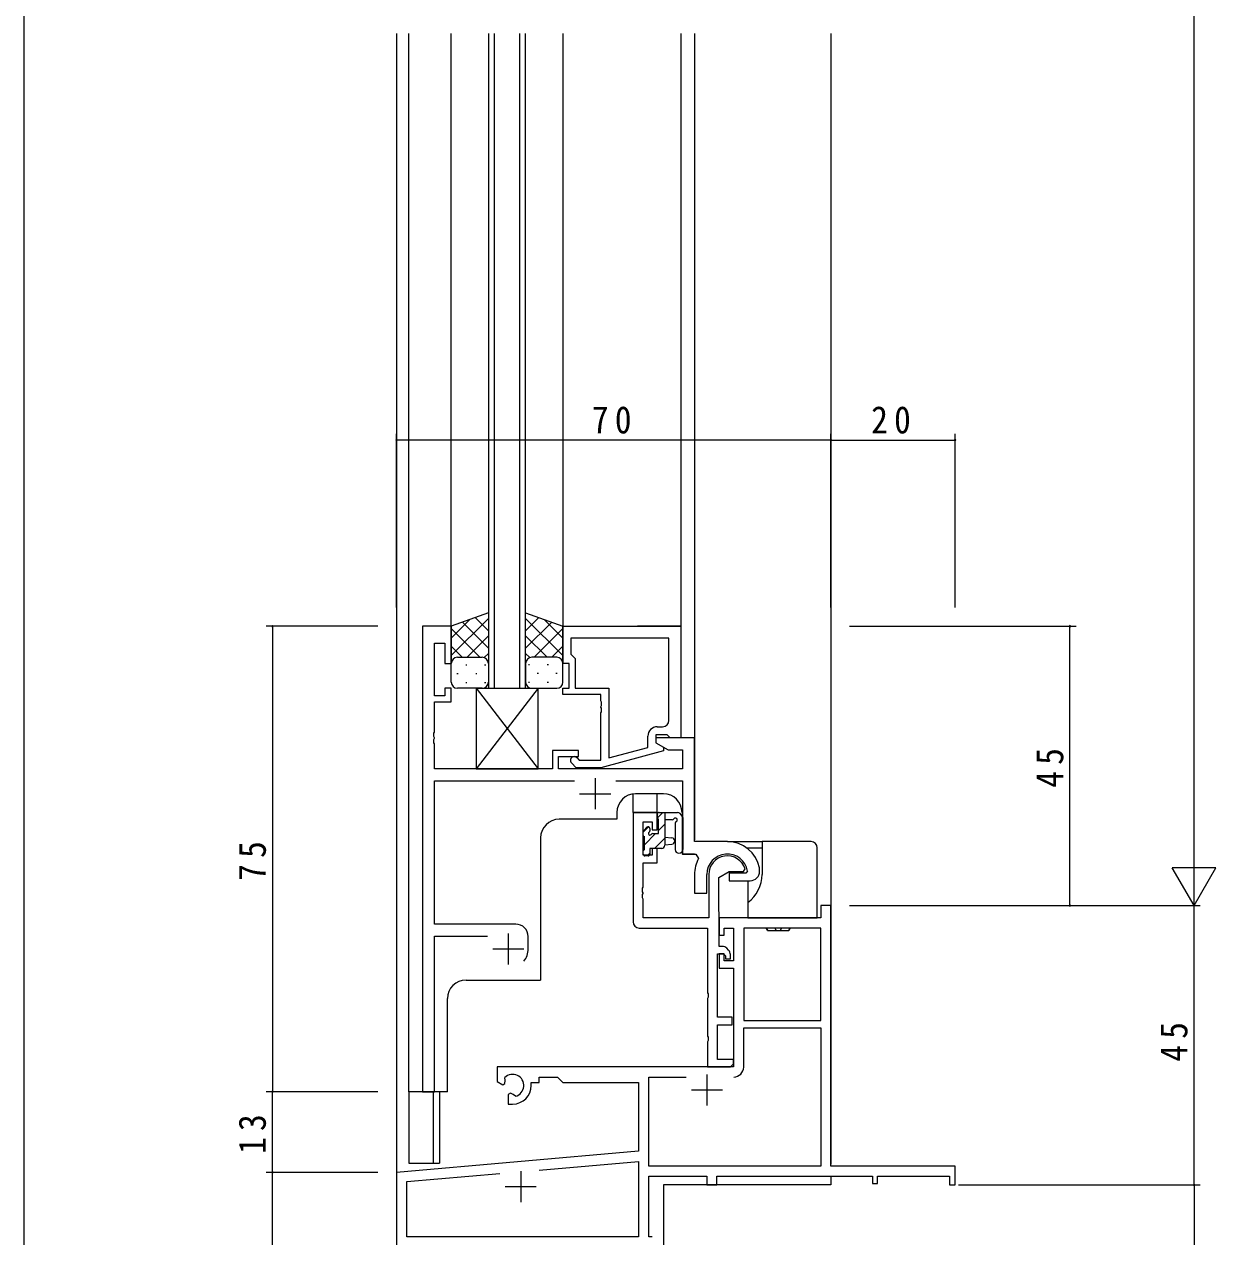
# Model space of a CAD drawing. Units: millimetres on the paper. Extents: x -397 to 397, y -282 to 282.
# Drawn here: x -393.9 to -201.9, y -184.1 to 11.3 of the extents above; entities that cross this region are included whole.
import ezdxf

# ---------------------------------------------------------------- set-up
doc = ezdxf.new("R2010")
doc.units = ezdxf.units.MM
for name, color, linetype, lineweight in [('0-1_YKK_ZWAK', 7, 'Continuous', 18), ('0-3_YKK_11', 7, 'Continuous', 18), ('0-4_YKK_12', 2, 'Continuous', 18), ('0-5_YKK_13', 4, 'Continuous', 18), ('0-6_YKK_D', 6, 'Continuous', 18)]:
    doc.layers.add(name, color=color, linetype=linetype, lineweight=lineweight)
doc.styles.add('ＭＳ ゴシック', font='')
doc.styles.get('ＭＳ ゴシック').set_extended_font_data('MS Gothic')

msp = doc.modelspace()

# ---------------------------------------------------------------- linework, layer by layer
at = {"layer": '0-1_YKK_ZWAK'}
msp.add_line((-393.908, -245.688), (-393.908, 279.312), dxfattribs=at)
at = {"layer": '0-3_YKK_11'}
for p, q in [((-329.708, -85.688), (-329.708, -160.688)), ((-325.108, -85.688), (-329.708, -85.688)), ((-325.108, -91.688), (-325.108, -85.688)), ((-307.108, -91.688), (-307.108, -85.688)), ((-307.108, -85.688), (-288.108, -85.688)), ((-288.108, -85.688), (-288.108, -103.688)), ((-290.038, -87.618), (-305.808, -87.618)), ((-305.808, -87.618), (-305.808, -90.188)), ((-290.038, -87.618), (-305.808, -87.618)), ((-290.038, -100.888), (-290.038, -87.618)), ((-327.778, -88.388), (-326.108, -88.388)), ((-327.778, -96.888), (-327.778, -88.388)), ((-326.108, -88.388), (-326.108, -91.688)), ((-326.108, -91.688), (-325.108, -91.688)), ((-306.108, -91.688), (-307.108, -91.688)), ((-306.108, -95.688), (-306.108, -91.688)), ((-305.808, -90.188), (-305.608, -90.388)), ((-305.608, -90.388), (-305.108, -90.888)), ((-305.108, -90.888), (-305.108, -95.688)), ((-326.108, -95.688), (-326.108, -96.888)), ((-325.108, -95.688), (-326.108, -95.688)), ((-325.108, -97.888), (-325.108, -95.688)), ((-307.108, -95.688), (-306.108, -95.688)), ((-307.108, -96.688), (-307.108, -95.688)), ((-305.108, -95.688), (-299.708, -95.688)), ((-299.708, -95.688), (-299.708, -106.896)), ((-326.108, -96.888), (-327.778, -96.888)), ((-301.008, -96.688), (-307.108, -96.688)), ((-301.008, -97.729), (-301.008, -96.688)), ((-327.778, -97.888), (-325.108, -97.888)), ((-327.778, -102.729), (-327.778, -97.888)), ((-300.888, -97.913), (-301.008, -97.729)), ((-301.008, -98.646), (-300.888, -98.463)), ((-301.008, -98.729), (-301.008, -98.646)), ((-300.888, -98.913), (-301.008, -98.729)), ((-301.008, -99.646), (-300.888, -99.463)), ((-300.888, -98.463), (-300.888, -97.913)), ((-300.888, -99.463), (-300.888, -98.913)), ((-301.008, -107.288), (-301.008, -99.646)), ((-327.898, -102.913), (-327.778, -102.729)), ((-327.898, -103.463), (-327.898, -102.913)), ((-327.778, -103.646), (-327.898, -103.463)), ((-293.408, -105.208), (-293.408, -103.388)), ((-292.108, -103.188), (-292.108, -104.488)), ((-290.308, -103.188), (-292.108, -103.188)), ((-291.908, -101.888), (-291.038, -101.888)), ((-290.108, -103.388), (-290.308, -103.188)), ((-289.808, -103.688), (-290.108, -103.388)), ((-327.898, -103.913), (-327.778, -103.729)), ((-327.898, -104.463), (-327.898, -103.913)), ((-327.778, -104.646), (-327.898, -104.463)), ((-327.778, -103.729), (-327.778, -103.646)), ((-327.778, -108.688), (-327.778, -104.646)), ((-299.708, -106.896), (-293.408, -105.208)), ((-292.108, -103.688), (-292.108, -104.488)), ((-285.908, -103.688), (-292.108, -103.688)), ((-292.108, -104.488), (-290.151, -105.618)), ((-292.108, -104.488), (-290.908, -105.18)), ((-290.908, -105.18), (-290.908, -105.78)), ((-288.108, -103.688), (-289.808, -103.688)), ((-285.908, -120.388), (-285.908, -103.688)), ((-308.808, -105.688), (-308.808, -108.688)), ((-304.608, -105.688), (-308.808, -105.688)), ((-307.808, -106.688), (-304.608, -106.688)), ((-307.808, -108.688), (-307.808, -106.688)), ((-304.884, -106.863), (-304.46, -107.288)), ((-304.608, -106.688), (-304.608, -105.688)), ((-304.46, -107.288), (-301.008, -107.288)), ((-290.908, -105.78), (-301.012, -108.488)), ((-290.151, -105.618), (-287.838, -105.618)), ((-287.838, -105.618), (-287.838, -108.688)), ((-308.808, -108.688), (-327.778, -108.688)), ((-287.838, -108.688), (-307.808, -108.688)), ((-304.957, -108.488), (-305.732, -107.712)), ((-301.012, -108.488), (-304.957, -108.488)), ((-327.778, -110.618), (-305.259, -110.618)), ((-327.778, -133.688), (-327.778, -110.618)), ((-301.908, -110.188), (-301.908, -115.188)), ((-298.558, -110.618), (-287.838, -110.618)), ((-287.838, -110.618), (-287.838, -122.388)), ((-304.408, -112.688), (-299.408, -112.688)), ((-291.908, -115.688), (-295.808, -115.688)), ((-295.808, -115.688), (-295.808, -133.318)), ((-294.178, -117.188), (-292.708, -117.188)), ((-294.178, -122.588), (-294.178, -117.188)), ((-292.708, -117.188), (-292.708, -118.488)), ((-291.908, -118.488), (-291.908, -115.688)), ((-292.708, -118.488), (-291.908, -118.488)), ((-280.608, -120.388), (-285.908, -120.388)), ((-292.708, -122.588), (-294.178, -122.588)), ((-292.708, -121.488), (-292.708, -122.588)), ((-291.908, -121.488), (-292.708, -121.488)), ((-291.908, -123.788), (-291.908, -121.488)), ((-287.838, -122.388), (-285.688, -122.388)), ((-285.688, -122.388), (-285.25, -123.129)), ((-294.178, -123.788), (-291.908, -123.788)), ((-294.178, -127.729), (-294.178, -123.788)), ((-278.029, -125.188), (-277.743, -124.799)), ((-275.408, -124.693), (-275.414, -124.633)), ((-275.408, -125.188), (-275.408, -124.693)), ((-285.908, -125.688), (-285.908, -128.688)), ((-283.908, -128.688), (-283.908, -125.688)), ((-283.608, -125.688), (-283.608, -132.688)), ((-281.978, -126.152), (-280.308, -125.188)), ((-281.978, -130.683), (-281.978, -126.152)), ((-280.308, -125.188), (-278.029, -125.188)), ((-280.308, -125.488), (-280.308, -126.688)), ((-277.65, -125.488), (-280.308, -125.488)), ((-280.308, -126.688), (-276.908, -126.688)), ((-277.354, -125.138), (-277.65, -125.488)), ((-294.298, -127.913), (-294.178, -127.729)), ((-294.298, -128.463), (-294.298, -127.913)), ((-294.178, -128.646), (-294.298, -128.463)), ((-294.298, -128.913), (-294.178, -128.729)), ((-294.298, -129.463), (-294.298, -128.913)), ((-294.178, -128.729), (-294.178, -128.646)), ((-285.908, -128.688), (-283.908, -128.688)), ((-294.178, -129.646), (-294.298, -129.463)), ((-294.178, -132.688), (-294.178, -129.646)), ((-281.908, -132.688), (-281.978, -130.683)), ((-265.538, -130.688), (-265.538, -132.688)), ((-263.908, -130.688), (-265.538, -130.688)), ((-263.908, -172.688), (-263.908, -130.688)), ((-283.608, -132.688), (-294.178, -132.688)), ((-281.908, -137.288), (-281.908, -132.688)), ((-281.908, -132.688), (-281.908, -135.488)), ((-265.538, -132.688), (-281.908, -132.688)), ((-314.708, -133.688), (-327.778, -133.688)), ((-294.808, -134.318), (-283.808, -134.318)), ((-283.808, -134.318), (-283.808, -144.729)), ((-281.108, -134.318), (-279.608, -134.318)), ((-281.108, -135.488), (-281.108, -134.318)), ((-279.608, -134.318), (-279.608, -139.588)), ((-277.978, -134.318), (-277.978, -149.188)), ((-265.538, -134.318), (-277.978, -134.318)), ((-277.978, -134.318), (-277.978, -149.188)), ((-265.538, -149.188), (-265.538, -134.318)), ((-327.778, -135.618), (-319.259, -135.618)), ((-327.778, -160.688), (-327.778, -135.618)), ((-315.908, -135.188), (-315.908, -140.188)), ((-312.708, -137.688), (-312.708, -135.688)), ((-281.908, -135.488), (-281.108, -135.488)), ((-318.408, -137.688), (-313.408, -137.688)), ((-282.178, -138.488), (-281.208, -138.488)), ((-282.178, -148.688), (-282.178, -138.488)), ((-281.408, -137.288), (-281.908, -137.288)), ((-281.908, -138.488), (-281.908, -140.788)), ((-281.108, -138.488), (-281.908, -138.488)), ((-281.208, -138.488), (-280.908, -138.788)), ((-281.108, -139.588), (-281.108, -138.488)), ((-280.401, -137.881), (-280.701, -137.581)), ((-280.108, -139.288), (-280.108, -138.588)), ((-279.608, -139.588), (-281.108, -139.588)), ((-280.908, -138.788), (-280.908, -139.288)), ((-280.908, -139.288), (-280.108, -139.288)), ((-281.908, -140.788), (-279.608, -140.788)), ((-279.608, -140.788), (-279.608, -156.688)), ((-283.808, -144.729), (-283.688, -144.913)), ((-283.688, -145.463), (-283.808, -145.646)), ((-283.808, -145.646), (-283.808, -151.729)), ((-283.688, -144.913), (-283.688, -145.463)), ((-279.808, -148.688), (-282.178, -148.688)), ((-282.178, -149.888), (-279.808, -149.888)), ((-282.178, -155.488), (-282.178, -149.888)), ((-279.808, -149.888), (-279.808, -148.688)), ((-277.978, -149.188), (-265.538, -149.188)), ((-277.978, -150.388), (-265.538, -150.388)), ((-277.978, -156.718), (-277.978, -150.388)), ((-265.538, -150.388), (-265.538, -172.688)), ((-283.808, -151.729), (-283.688, -151.913)), ((-283.688, -151.913), (-283.688, -152.463)), ((-283.688, -152.463), (-283.808, -152.646)), ((-283.808, -152.646), (-283.808, -156.688)), ((-279.608, -155.488), (-282.178, -155.488)), ((-280.108, -156.688), (-279.608, -156.188)), ((-279.608, -156.188), (-279.608, -155.488)), ((-317.708, -156.688), (-317.708, -159.053)), ((-279.608, -156.688), (-317.708, -156.688)), ((-283.908, -157.888), (-283.908, -162.888)), ((-283.808, -156.688), (-280.108, -156.688)), ((-317.708, -159.053), (-316.808, -159.572)), ((-316.808, -159.572), (-316.458, -159.37)), ((-316.435, -158.865), (-316.473, -158.407)), ((-316.458, -159.37), (-316.435, -158.865)), ((-312.208, -159.188), (-310.908, -159.188)), ((-312.208, -159.688), (-312.208, -159.188)), ((-310.908, -158.318), (-307.978, -158.318)), ((-310.908, -159.188), (-310.908, -158.318)), ((-307.978, -158.318), (-307.108, -159.188)), ((-307.108, -159.188), (-294.908, -159.188)), ((-294.908, -159.188), (-294.908, -170.276)), ((-293.278, -158.318), (-287.259, -158.318)), ((-293.278, -172.688), (-293.278, -158.318)), ((-329.708, -160.688), (-327.778, -160.688)), ((-315.558, -160.929), (-315.908, -161.131)), ((-315.908, -161.131), (-315.908, -162.688)), ((-315.109, -161.161), (-315.558, -160.929)), ((-314.731, -161.423), (-315.109, -161.161)), ((-286.408, -160.388), (-281.408, -160.388)), ((-315.908, -162.688), (-315.208, -162.688)), ((-294.908, -170.276), (-333.908, -173.688)), ((-310.958, -173.316), (-294.908, -171.912)), ((-310.958, -173.316), (-294.908, -171.912)), ((-294.908, -171.912), (-294.908, -184.058)), ((-333.908, -173.688), (-333.908, -205.088)), ((-332.278, -175.181), (-317.278, -173.869)), ((-313.908, -173.488), (-313.908, -178.488)), ((-265.538, -172.688), (-293.278, -172.688)), ((-243.908, -172.688), (-263.908, -172.688)), ((-243.908, -175.688), (-243.908, -172.688)), ((-332.278, -184.058), (-332.278, -175.181)), ((-293.278, -174.318), (-283.908, -174.318)), ((-293.278, -184.058), (-293.278, -174.318)), ((-283.908, -174.318), (-283.908, -175.688)), ((-283.908, -175.688), (-282.278, -175.688)), ((-282.278, -174.318), (-257.208, -174.318)), ((-282.278, -175.688), (-282.278, -174.318)), ((-257.208, -174.318), (-257.208, -175.488)), ((-257.208, -175.488), (-256.408, -175.488)), ((-256.408, -174.318), (-244.808, -174.318)), ((-256.408, -175.488), (-256.408, -174.318)), ((-244.808, -174.318), (-244.808, -175.688)), ((-244.808, -175.688), (-243.908, -175.688)), ((-316.408, -175.988), (-311.408, -175.988)), ((-294.908, -184.058), (-332.278, -184.058)), ((-292.708, -184.058), (-293.278, -184.058))]:
    msp.add_line(p, q, dxfattribs=at)
for centre, radius, start, end in [((-291.038, -100.888), 1, 270.00001, 359.99999), ((-291.908, -103.388), 1.5, 90.00001, 179.99999), ((-305.308, -107.288), 0.6, 44.99999, 225.00001), ((-280.608, -125.688), 5.3, 11.47836, 89.99999), ((-280.608, -125.688), 3.3, 9.59404, 179.99999), ((-280.608, -125.688), 3, 17.23529, 180), ((-280.608, -125.688), 5.3, 151.13427, 180), ((-276.908, -125.188), 1.5, 270.00001, 359.99999), ((-314.708, -135.688), 2, 0.00001, 89.99999), ((-294.808, -133.318), 1, 180.00001, 269.99999), ((-315.908, -137.688), 3.2, 321.63348, 359.99999), ((-281.408, -138.288), 1, 45.00003, 90.00002), ((-281.108, -138.588), 1, 359.99998, 44.99997), ((-315.208, -159.688), 1.8, 285.36688, 134.63312), ((-279.578, -156.718), 1.6, 270.00001, 359.99999), ((-279.578, -156.718), 1.6, 270.00001, 359.99999), ((-315.208, -159.688), 3, 270.00001, 359.99999)]:
    msp.add_arc(centre, radius, start, end, dxfattribs=at)
at = {"layer": '0-4_YKK_12'}
for p, q in [((-333.908, 9.812), (-333.908, -205.688)), ((-331.908, -160.688), (-331.908, 9.812)), ((-325.108, -86.188), (-325.108, 9.812)), ((-319.108, 9.812), (-319.108, -95.688)), ((-318.108, -95.688), (-318.108, 9.812)), ((-314.108, 9.812), (-314.108, -95.688)), ((-313.108, -95.688), (-313.108, 9.812)), ((-307.108, 9.812), (-307.108, -85.988)), ((-288.108, 9.812), (-288.108, -85.688)), ((-285.908, 9.812), (-285.908, -120.088)), ((-263.908, 9.812), (-263.908, -172.388)), ((-288.108, -85.688), (-295.108, -85.688)), ((-319.108, -95.688), (-313.108, -95.688)), ((-295.808, -115.688), (-295.808, -112.714)), ((-290.909, -112.688), (-295.409, -112.688)), ((-291.908, -115.688), (-291.908, -112.688)), ((-298.409, -116.788), (-307.708, -116.788)), ((-298.409, -115.688), (-298.409, -116.788)), ((-295.808, -115.688), (-291.908, -115.688)), ((-287.909, -115.688), (-287.909, -122.388)), ((-310.708, -119.788), (-310.708, -142.688)), ((-285.909, -122.388), (-287.909, -122.388)), ((-322.709, -142.688), (-310.708, -142.688)), ((-325.709, -160.688), (-325.709, -145.688)), ((-331.908, -160.688), (-331.908, -172.188)), ((-325.709, -160.688), (-331.908, -160.688)), ((-328.008, -160.688), (-328.008, -172.188)), ((-331.908, -172.188), (-328.008, -172.188)), ((-290.908, -175.688), (-290.908, -215.688)), ((-263.908, -175.688), (-290.908, -175.688)), ((-263.908, -174.318), (-263.908, -175.688))]:
    msp.add_line(p, q, dxfattribs=at)
for centre, start, end in [((-295.409, -115.688), 90, 180), ((-290.909, -115.688), 0, 90), ((-307.708, -119.788), 90, 180), ((-322.709, -145.688), 90, 180)]:
    msp.add_arc(centre, 3, start, end, dxfattribs=at)
at = {"layer": '0-5_YKK_13'}
for p, q in [((-319.108, -83.545), (-325.108, -85.688)), ((-319.108, -83.545), (-319.108, -91.688)), ((-313.108, -91.688), (-313.108, -83.545)), ((-313.108, -83.545), (-307.108, -85.688)), ((-325.108, -90.419), (-319.108, -84.419)), ((-325.108, -87.591), (-322.147, -84.63)), ((-325.108, -85.688), (-325.108, -91.688)), ((-319.108, -89.239), (-323.304, -85.043)), ((-319.108, -86.411), (-321.22, -84.299)), ((-313.108, -86.411), (-310.997, -84.299)), ((-307.108, -90.419), (-313.108, -84.419)), ((-313.108, -89.239), (-308.912, -85.043)), ((-307.108, -87.591), (-310.069, -84.63)), ((-307.108, -85.688), (-307.108, -91.688)), ((-320.488, -90.688), (-325.108, -86.068)), ((-322.548, -90.688), (-319.108, -87.248)), ((-309.668, -90.688), (-313.108, -87.248)), ((-311.729, -90.688), (-307.108, -86.067)), ((-323.316, -90.688), (-325.108, -88.896)), ((-308.9, -90.688), (-307.108, -88.896)), ((-325.108, -94.688), (-325.108, -91.688)), ((-324.108, -90.688), (-320.508, -90.688)), ((-323.708, -90.688), (-320.108, -90.688)), ((-319.776, -90.744), (-319.108, -90.076)), ((-319.108, -91.688), (-319.108, -94.688)), ((-312.44, -90.744), (-313.108, -90.076)), ((-313.108, -91.688), (-313.108, -94.688)), ((-308.508, -90.688), (-312.108, -90.688)), ((-308.108, -90.688), (-311.708, -90.688)), ((-307.108, -94.688), (-307.108, -91.688)), ((-324.188, -93.324), (-323.988, -93.324)), ((-322.773, -91.909), (-322.573, -91.909)), ((-321.158, -93.324), (-320.958, -93.324)), ((-319.743, -91.909), (-319.543, -91.909)), ((-312.473, -91.909), (-312.673, -91.909)), ((-311.058, -93.324), (-311.258, -93.324)), ((-309.443, -91.909), (-309.643, -91.909)), ((-308.028, -93.324), (-308.228, -93.324)), ((-320.108, -95.688), (-324.108, -95.688)), ((-322.773, -94.739), (-322.573, -94.739)), ((-321.108, -95.688), (-321.108, -108.688)), ((-321.108, -95.688), (-311.108, -95.688)), ((-321.108, -95.688), (-311.108, -108.688)), ((-311.108, -95.688), (-321.108, -108.688)), ((-319.743, -94.739), (-319.543, -94.739)), ((-312.473, -94.739), (-312.673, -94.739)), ((-312.108, -95.688), (-308.108, -95.688)), ((-311.108, -108.688), (-311.108, -95.688)), ((-309.443, -94.739), (-309.643, -94.739)), ((-321.108, -108.688), (-311.108, -108.688)), ((-291.017, -115.688), (-291.878, -116.549)), ((-291.878, -116.588), (-291.878, -115.988)), ((-291.578, -115.688), (-288.615, -115.688)), ((-290.678, -115.688), (-290.678, -120.988)), ((-289.498, -116.888), (-290.678, -116.888)), ((-287.876, -116.303), (-288.228, -115.871)), ((-287.808, -116.493), (-287.808, -121.671)), ((-293.322, -117.993), (-294.178, -118.849)), ((-294.178, -119.388), (-294.178, -118.788)), ((-294.09, -118.576), (-293.59, -118.076)), ((-292.172, -119.088), (-293.978, -120.894)), ((-293.078, -118.288), (-293.078, -118.627)), ((-290.678, -117.594), (-291.678, -118.594)), ((-289.008, -117.423), (-289.008, -121.671)), ((-293.978, -121.688), (-293.978, -119.588)), ((-290.678, -119.839), (-292.327, -121.488)), ((-290.678, -119.688), (-289.534, -119.79)), ((-290.678, -120.888), (-289.534, -120.786)), ((-280.608, -120.388), (-283.308, -120.388)), ((-280.608, -120.388), (-275.008, -120.388)), ((-275.008, -120.388), (-275.008, -121.388)), ((-267.108, -120.388), (-275.008, -120.388)), ((-294.178, -122.388), (-294.178, -121.888)), ((-293.378, -122.688), (-293.878, -122.688)), ((-293.078, -122.239), (-293.527, -122.688)), ((-291.178, -121.488), (-293.078, -121.488)), ((-293.078, -121.488), (-293.078, -122.388)), ((-277.51, -121.388), (-275.008, -121.388)), ((-275.008, -121.388), (-275.008, -125.688)), ((-277.308, -126.688), (-277.308, -130.212)), ((-277.308, -130.212), (-277.308, -132.688)), ((-277.308, -132.688), (-267.108, -132.688)), ((-274.12, -134.688), (-274.333, -134.318)), ((-274.283, -134.318), (-274.106, -134.688)), ((-273.308, -134.688), (-272.72, -134.688)), ((-272.933, -134.318), (-272.72, -134.688)), ((-272.72, -134.688), (-272.097, -134.688)), ((-271.883, -134.318), (-272.097, -134.688)), ((-272.097, -134.688), (-271.508, -134.688)), ((-271.508, -134.688), (-270.71, -134.688)), ((-270.71, -134.688), (-270.588, -134.439)), ((-270.71, -134.688), (-270.697, -134.688)), ((-270.483, -134.318), (-270.697, -134.688)), ((-270.588, -134.439), (-270.532, -134.318)), ((-327.008, -160.688), (-327.008, -172.188)), ((-328.008, -172.188), (-327.008, -172.188))]:
    msp.add_line(p, q, dxfattribs=at)
for points in [[(-292.617, -119.088), (-291.678, -119.088), (-291.678, -116.788)], [(-267.108, -132.688), (-266.108, -132.688), (-266.108, -121.388)], [(-274.12, -134.688), (-274.106, -134.688), (-273.308, -134.688)]]:
    msp.add_lwpolyline(points, dxfattribs=at)
for centre, radius, start, end in [((-324.108, -91.688), 1, 90, 180), ((-324.108, -91.688), 1, 90, 180), ((-320.108, -91.688), 1, 360, 90), ((-320.108, -91.688), 1, 360, 90), ((-312.108, -91.688), 1, 90, 180), ((-312.108, -91.688), 1, 90, 180), ((-308.108, -91.688), 1, 360, 90), ((-308.108, -91.688), 1, 360, 90), ((-324.108, -94.688), 1, 180, 270), ((-320.108, -94.688), 1, 270, 360), ((-312.108, -94.688), 1, 180, 270), ((-308.108, -94.688), 1, 270, 360), ((-291.578, -115.988), 0.3, 90, 180), ((-291.678, -116.588), 0.2, 180, 270), ((-289.498, -116.588), 0.3, 270, 330), ((-288.978, -116.888), 0.3, 296.74368, 150), ((-288.708, -117.423), 0.3, 116.74368, 180), ((-288.615, -116.188), 0.5, 39.23454, 90), ((-288.108, -116.493), 0.3, 0, 39.23454), ((-293.878, -118.788), 0.3, 135, 180), ((-293.378, -118.288), 0.3, 0, 135), ((-293.078, -119.088), 0.25, 123.05573, 326.94427), ((-293.378, -118.627), 0.3, 303.05573, 0), ((-292.617, -119.388), 0.3, 90, 146.94427), ((-293.978, -119.388), 0.2, 180, 270), ((-291.178, -120.988), 0.5, 270, 0), ((-289.578, -120.288), 0.5, 275.09207, 84.90793), ((-267.108, -121.388), 1, 0, 90), ((-293.978, -121.888), 0.2, 90, 180), ((-293.878, -122.388), 0.3, 180, 270), ((-293.378, -122.388), 0.3, 270, 0), ((-288.408, -121.671), 0.6, 180, 0), ((-280.608, -125.688), 5.6, 306.10634, 0)]:
    msp.add_arc(centre, radius, start, end, dxfattribs=at)
at = {"layer": '0-6_YKK_D'}
for p, q in [((-205.405, -123.688), (-205.405, 162.312)), ((-333.908, -82.688), (-333.908, -54.688)), ((-263.908, -82.688), (-263.908, -54.688)), ((-263.908, -82.688), (-263.908, -54.688)), ((-243.908, -82.688), (-243.908, -54.688)), ((-263.908, -55.688), (-333.908, -55.688)), ((-263.908, -55.688), (-243.908, -55.688)), ((-336.908, -85.688), (-354.908, -85.688)), ((-353.908, -85.688), (-353.908, -160.688)), ((-260.908, -85.688), (-224.405, -85.688)), ((-225.405, -130.688), (-225.405, -85.688)), ((-205.405, -130.688), (-205.405, -118.563)), ((-201.905, -124.625), (-208.905, -124.625)), ((-205.405, -130.688), (-208.905, -124.625)), ((-205.405, -130.688), (-201.905, -124.625)), ((-260.908, -130.688), (-204.405, -130.688)), ((-260.908, -130.688), (-224.405, -130.688)), ((-260.908, -130.688), (-204.405, -130.688)), ((-205.405, -175.688), (-205.405, -130.688)), ((-336.908, -160.688), (-354.908, -160.688)), ((-336.908, -160.688), (-354.908, -160.688)), ((-353.908, -173.688), (-353.908, -160.688)), ((-336.908, -173.688), (-354.908, -173.688)), ((-336.908, -173.688), (-354.908, -173.688)), ((-353.908, -205.688), (-353.908, -173.688)), ((-243.358, -175.688), (-204.405, -175.688)), ((-241.267, -175.688), (-204.405, -175.688)), ((-205.405, -175.688), (-205.405, -215.688))]:
    msp.add_line(p, q, dxfattribs=at)
for centre, start, end in [((-333.908, -55.688), 0, 180), ((-333.908, -55.688), 180, 0), ((-263.908, -55.688), 0, 180), ((-263.908, -55.688), 0, 180), ((-263.908, -55.688), 180, 0), ((-263.908, -55.688), 180, 0), ((-243.908, -55.688), 0, 180), ((-243.908, -55.688), 180, 0), ((-353.908, -85.688), 90, 270), ((-353.908, -85.688), 270, 90), ((-225.405, -85.688), 90, 270), ((-225.405, -85.688), 270, 90), ((-225.405, -130.688), 90, 270), ((-225.405, -130.688), 270, 90), ((-353.908, -160.688), 90, 270), ((-353.908, -160.688), 90, 270), ((-353.908, -160.688), 270, 90), ((-353.908, -160.688), 270, 90), ((-353.908, -173.688), 90, 270), ((-353.908, -173.688), 90, 270), ((-353.908, -173.688), 270, 90), ((-353.908, -173.688), 270, 90), ((-205.405, -175.688), 90, 270), ((-205.405, -175.688), 90, 270), ((-205.405, -175.688), 270, 90), ((-205.405, -175.688), 270, 90)]:
    msp.add_arc(centre, 0.106, start, end, dxfattribs=at)

# ---------------------------------------------------------------- texts
at = {"layer": '0-6_YKK_D', "color": 7, "char_height": 4.399, "attachment_point": 7, "style": 'ＭＳ ゴシック'}
for s, insert in [('\\T1.37;\\W0.9;70', (-302.428, -54.688)), ('\\T1.37;\\W0.9;20', (-257.428, -54.688))]:
    msp.add_mtext(s, dxfattribs=dict(at, insert=insert))
at = {"layer": '0-6_YKK_D', "color": 7, "char_height": 4.399, "attachment_point": 7, "rotation": 90, "style": 'ＭＳ ゴシック'}
for s, insert in [('\\T1.37;\\W0.9;45', (-226.405, -111.708)), ('\\T1.37;\\W0.9;75', (-354.908, -126.708)), ('\\T1.37;\\W0.9;45', (-206.405, -155.858)), ('\\T1.37;\\W0.9;13', (-354.908, -170.708))]:
    msp.add_mtext(s, dxfattribs=dict(at, insert=insert))

doc.saveas('drawing.dxf')
